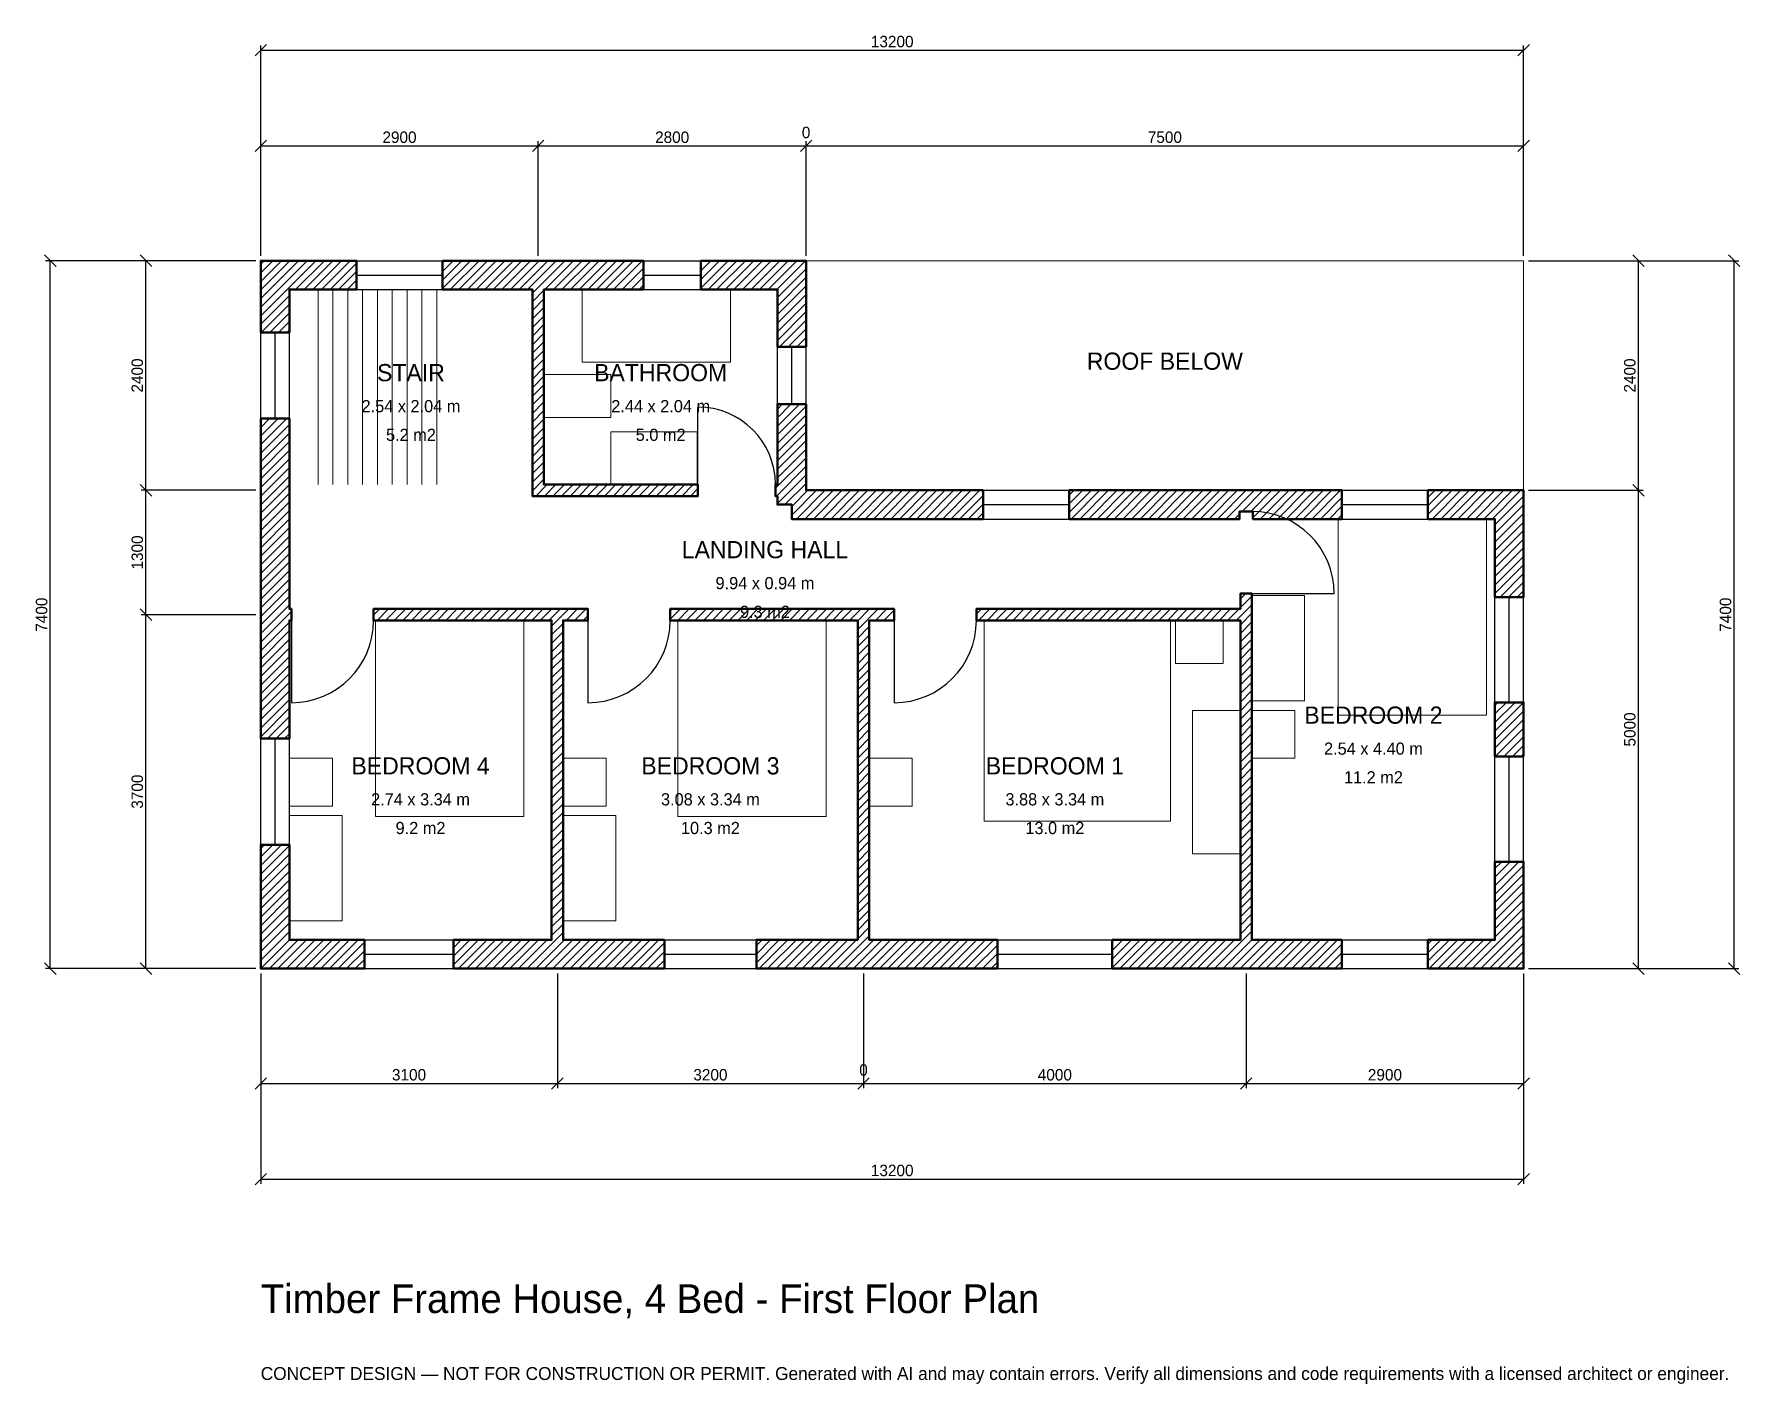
# Model space of a CAD drawing. Header units: millimetres. Extents: x -2369 to 15460, y -4341 to 9769.
import ezdxf
from ezdxf.enums import TextEntityAlignment as Align

# ---------------------------------------------------------------- set-up
doc = ezdxf.new("R2010")
doc.units = ezdxf.units.MM
doc.linetypes.add('DASHED', pattern=[1.524, 1.27, -0.254])
for name, color, linetype, lineweight in [('A-ANNO-DIMS', 1, 'Continuous', 13), ('A-ANNO-TEXT', 7, 'Continuous', 18), ('A-AREA-IDEN', 7, 'Continuous', 18), ('A-DOOR', 2, 'Continuous', 25), ('A-FLOR-FIXT', 9, 'Continuous', 13), ('A-FLOR-STRS', 3, 'Continuous', 18), ('A-FURN', 9, 'Continuous', 13), ('A-GLAZ', 4, 'Continuous', 25), ('A-SITE-PAVE', 8, 'Continuous', 13), ('A-WALL', 7, 'Continuous', 50), ('A-WALL-PATT', 8, 'Continuous', 13)]:
    doc.layers.add(name, color=color, linetype=linetype, lineweight=lineweight)
doc.dimstyles.new('PLAN', dxfattribs={"dimtxt": 120, "dimasz": 80, "dimexe": 50, "dimexo": 50, "dimgap": 30, "dimtad": 1, "dimdec": 0, "dimtsz": 60, "dimcen": 2.5, "dimclrd": 1, "dimclre": 1, "dimazin": 3, "dimtfac": 1, "dimtmove": 0, "dimatfit": 3})

msp = doc.modelspace()

# ---------------------------------------------------------------- hatches: boundary and pattern name
at = {"layer": 'A-WALL-PATT'}
h = msp.add_hatch(dxfattribs=at)
h.set_pattern_fill('ANSI31', color=8, scale=20)
h.paths.add_polyline_path([(2950, 0), (2015, 0), (2015, 300), (2950, 300), (3040, 300), (3040, 3640), (1180, 3640), (1180, 3760), (3040, 3760), (3160, 3760), (3420, 3760), (3420, 3640), (3160, 3640), (3160, 300), (3250, 300), (4220, 300), (4220, 0), (3250, 0), (3160, 0), (3160, -0.001), (3040, -0.001), (3040, 0), (2950, 0)])
h.paths.add_polyline_path([(300, 0), (300, -0.001), (0, -0.001), (0, 0), (-0.001, 0), (-0.001, 0), (-0.001, 300), (0, 300), (0, 1295), (300, 1295), (300, 300), (1085, 300), (1085, 0), (300, 0)])
h.paths.add_polyline_path([(0, 3550), (0, 3640), (-0.001, 3640), (-0.001, 3760), (0, 3760), (0, 3850), (0, 4850), (0, 5150), (0, 5750), (300, 5750), (300, 5150), (300, 4850), (300, 3850), (300, 3760), (320, 3760), (320, 3640), (300, 3640), (300, 3550), (300, 2405), (0, 2405), (0, 3550)])
h.paths.add_polyline_path([(0, 7100), (-0.001, 7100), (-0.001, 7400), (0, 7400), (0, 7400.001), (300, 7400.001), (300, 7400), (1000, 7400), (1000, 7100), (300, 7100), (300, 6650), (0, 6650), (0, 7100)])
h.paths.add_polyline_path([(2750, 7400), (2840, 7400), (2840, 7400.001), (2960, 7400.001), (2960, 7400), (3050, 7400), (4000, 7400), (4000, 7100), (3050, 7100), (2960, 7100), (2960, 5060), (4570, 5060), (4570, 4940), (2960, 4940), (2840, 4940), (2840, 5060), (2840, 7100), (2750, 7100), (1900, 7100), (1900, 7400), (2750, 7400)])
h.paths.add_polyline_path([(5400, 7400), (5400, 7400.001), (5700, 7400.001), (5700, 7400), (5700.001, 7400), (5700.001, 7100), (5700, 7100), (5700, 6500), (5400, 6500), (5400, 7100), (4600, 7100), (4600, 7400), (5400, 7400)])
h.paths.add_polyline_path([(5700, 5060), (5700.001, 5060), (5700.001, 5000.001), (5760, 5000.001), (5760, 5000), (7550, 5000), (7550, 4700), (5550, 4700), (5550, 4850), (5400, 4850), (5400, 4940), (5380, 4940), (5380, 5060), (5400, 5060), (5400, 5900), (5700, 5900), (5700, 5060)])
h.paths.add_polyline_path([(10150, 5000), (10240, 5000), (10240, 5000.001), (10360, 5000.001), (10360, 5000), (10450, 5000), (11300, 5000), (11300, 4700), (10450, 4700), (10370, 4700), (10370, 4780), (10230, 4780), (10230, 4700), (10150, 4700), (8450, 4700), (8450, 5000), (10150, 5000)])
h.paths.add_polyline_path([(12900, 5000), (12900, 5000.001), (13200, 5000.001), (13200, 5000), (13200.001, 5000), (13200.001, 4700), (13200, 4700), (13200, 3883.3333), (12900, 3883.3333), (12900, 4700), (12200, 4700), (12200, 5000), (12900, 5000)])
h.paths.add_polyline_path([(13200, 2216.6667), (12900, 2216.6667), (12900, 2783.3333), (13200, 2783.3333), (13200, 2216.6667)])
h.paths.add_polyline_path([(13200, 300), (13200.001, 300), (13200.001, 0), (13200.001, 0), (13200, 0), (13200, -0.001), (12900, -0.001), (12900, 0), (12200, 0), (12200, 300), (12900, 300), (12900, 1116.6667), (13200, 1116.6667), (13200, 300)])
h.paths.add_polyline_path([(10450, 0), (10360, 0), (10360, -0.001), (10240, -0.001), (10240, 0), (10150, 0), (8900, 0), (8900, 300), (10150, 300), (10240, 300), (10240, 3640), (7480, 3640), (7480, 3760), (10240, 3760), (10240, 3920), (10360, 3920), (10360, 3760), (10360, 3640), (10360, 300), (10450, 300), (11300, 300), (11300, 0), (10450, 0)])
h.paths.add_polyline_path([(6450, 0), (6360, 0), (6360, -0.001), (6240, -0.001), (6240, 0), (6150, 0), (5180, 0), (5180, 300), (6150, 300), (6240, 300), (6240, 3640), (6240, 3640), (4280, 3640), (4280, 3760), (6240, 3760), (6240, 3760), (6360, 3760), (6620, 3760), (6620, 3640), (6360, 3640), (6360, 300), (6450, 300), (7700, 300), (7700, 0), (6450, 0)])

# ---------------------------------------------------------------- linework, layer by layer
at = {"layer": 'A-DOOR'}
for p, q in [((4570, 5060), (4570, 5870)), ((10360, 3920), (11220, 3920)), ((320, 3640), (320, 2780)), ((3420, 3640), (3420, 2780)), ((6620, 3640), (6620, 2780))]:
    msp.add_line(p, q, dxfattribs=at)
for centre, radius, start, end in [((4570, 5060), 810, 0, 90), ((10360, 3920), 860, 0, 90), ((320, 3640), 860, 270, 360), ((3420, 3640), 860, 270, 360), ((6620, 3640), 860, 270, 360)]:
    msp.add_arc(centre, radius, start, end, dxfattribs=at)
at = {"layer": 'A-FLOR-FIXT'}
for points in [[(3360, 6340), (4910, 6340), (4910, 7100), (3360, 7100)], [(2960, 5760), (3660, 5760), (3660, 6210), (2960, 6210)], [(3660, 5060), (4560, 5060), (4560, 5610), (3660, 5610)]]:
    msp.add_lwpolyline(points, close=True, dxfattribs=at)
at = {"layer": 'A-FLOR-STRS'}
for p, q in [((600, 5060), (600, 7100)), ((755, 5060), (755, 7100)), ((910, 5060), (910, 7100)), ((1065, 5060), (1065, 7100)), ((1220, 5060), (1220, 7100)), ((1375, 5060), (1375, 7100)), ((1530, 5060), (1530, 7100)), ((1685, 5060), (1685, 7100)), ((1840, 5060), (1840, 7100))]:
    msp.add_line(p, q, dxfattribs=at)
at = {"layer": 'A-FURN'}
for points in [[(11260, 2650), (12810, 2650), (12810, 4700), (11260, 4700)], [(10360, 2800), (10910, 2800), (10910, 3900), (10360, 3900)], [(1200, 1590), (2750, 1590), (2750, 3640), (1200, 3640)], [(4360, 1590), (5910, 1590), (5910, 3640), (4360, 3640)], [(7560, 1540), (9510, 1540), (9510, 3640), (7560, 3640)], [(9560, 3190), (10060, 3190), (10060, 3640), (9560, 3640)], [(9740, 1200), (10240, 1200), (10240, 2700), (9740, 2700)], [(10360, 2200), (10810, 2200), (10810, 2700), (10360, 2700)], [(300, 1700), (750, 1700), (750, 2200), (300, 2200)], [(3160, 1700), (3610, 1700), (3610, 2200), (3160, 2200)], [(6360, 1700), (6810, 1700), (6810, 2200), (6360, 2200)], [(300, 500), (850, 500), (850, 1600), (300, 1600)], [(3160, 500), (3710, 500), (3710, 1600), (3160, 1600)]]:
    msp.add_lwpolyline(points, close=True, dxfattribs=at)
at = {"layer": 'A-GLAZ'}
for p, q in [((1000, 7400), (1900, 7400)), ((4000, 7400), (4600, 7400)), ((1000, 7250), (1900, 7250)), ((4000, 7250), (4600, 7250)), ((1000, 7100), (1900, 7100)), ((4000, 7100), (4600, 7100)), ((0, 5750), (0, 6650)), ((150, 5750), (150, 6650)), ((300, 5750), (300, 6650)), ((5400, 5900), (5400, 6500)), ((5550, 5900), (5550, 6500)), ((5700, 5900), (5700, 6500)), ((7550, 5000), (8450, 5000)), ((11300, 5000), (12200, 5000)), ((7550, 4850), (8450, 4850)), ((11300, 4850), (12200, 4850)), ((7550, 4700), (8450, 4700)), ((11300, 4700), (12200, 4700)), ((12900, 2783.3333), (12900, 3883.3333)), ((13050, 2783.3333), (13050, 3883.3333)), ((13200, 2783.3333), (13200, 3883.3333)), ((0, 1295), (0, 2405)), ((150, 1295), (150, 2405)), ((300, 1295), (300, 2405)), ((12900, 1116.6667), (12900, 2216.6667)), ((13050, 1116.6667), (13050, 2216.6667)), ((13200, 1116.6667), (13200, 2216.6667)), ((1085, 300), (2015, 300)), ((4220, 300), (5180, 300)), ((7700, 300), (8900, 300)), ((11300, 300), (12200, 300)), ((1085, 150), (2015, 150)), ((1085, 0), (2015, 0)), ((4220, 150), (5180, 150)), ((4220, 0), (5180, 0)), ((7700, 150), (8900, 150)), ((7700, 0), (8900, 0)), ((11300, 150), (12200, 150)), ((11300, 0), (12200, 0))]:
    msp.add_line(p, q, dxfattribs=at)
at = {"layer": 'A-SITE-PAVE', "linetype": 'DASHED'}
msp.add_lwpolyline([(5700, 5000), (13200, 5000), (13200, 7400), (5700, 7400)], close=True, dxfattribs=at)
at = {"layer": 'A-WALL'}
for points in [[(0, 7100), (-0.001, 7100), (-0.001, 7400), (0, 7400), (0, 7400.001), (300, 7400.001), (300, 7400), (1000, 7400), (1000, 7100), (300, 7100), (300, 6650), (0, 6650), (0, 7100)], [(2750, 7400), (2840, 7400), (2840, 7400.001), (2960, 7400.001), (2960, 7400), (3050, 7400), (4000, 7400), (4000, 7100), (3050, 7100), (2960, 7100), (2960, 5060), (4570, 5060), (4570, 4940), (2960, 4940), (2840, 4940), (2840, 5060), (2840, 7100), (2750, 7100), (1900, 7100), (1900, 7400), (2750, 7400)], [(5400, 7400), (5400, 7400.001), (5700, 7400.001), (5700, 7400), (5700.001, 7400), (5700.001, 7100), (5700, 7100), (5700, 6500), (5400, 6500), (5400, 7100), (4600, 7100), (4600, 7400), (5400, 7400)], [(5700, 5060), (5700.001, 5060), (5700.001, 5000.001), (5760, 5000.001), (5760, 5000), (7550, 5000), (7550, 4700), (5550, 4700), (5550, 4850), (5400, 4850), (5400, 4940), (5380, 4940), (5380, 5060), (5400, 5060), (5400, 5900), (5700, 5900), (5700, 5060)], [(0, 3550), (0, 3640), (-0.001, 3640), (-0.001, 3760), (0, 3760), (0, 3850), (0, 4850), (0, 5150), (0, 5750), (300, 5750), (300, 5150), (300, 4850), (300, 3850), (300, 3760), (320, 3760), (320, 3640), (300, 3640), (300, 3550), (300, 2405), (0, 2405), (0, 3550)], [(10150, 5000), (10240, 5000), (10240, 5000.001), (10360, 5000.001), (10360, 5000), (10450, 5000), (11300, 5000), (11300, 4700), (10450, 4700), (10370, 4700), (10370, 4780), (10230, 4780), (10230, 4700), (10150, 4700), (8450, 4700), (8450, 5000), (10150, 5000)], [(12900, 5000), (12900, 5000.001), (13200, 5000.001), (13200, 5000), (13200.001, 5000), (13200.001, 4700), (13200, 4700), (13200, 3883.3333), (12900, 3883.3333), (12900, 4700), (12200, 4700), (12200, 5000), (12900, 5000)], [(2950, 0), (2015, 0), (2015, 300), (2950, 300), (3040, 300), (3040, 3640), (1180, 3640), (1180, 3760), (3040, 3760), (3160, 3760), (3420, 3760), (3420, 3640), (3160, 3640), (3160, 300), (3250, 300), (4220, 300), (4220, 0), (3250, 0), (3160, 0), (3160, -0.001), (3040, -0.001), (3040, 0), (2950, 0)], [(6450, 0), (6360, 0), (6360, -0.001), (6240, -0.001), (6240, 0), (6150, 0), (5180, 0), (5180, 300), (6150, 300), (6240, 300), (6240, 3640), (6240, 3640), (4280, 3640), (4280, 3760), (6240, 3760), (6240, 3760), (6360, 3760), (6620, 3760), (6620, 3640), (6360, 3640), (6360, 300), (6450, 300), (7700, 300), (7700, 0), (6450, 0)], [(10450, 0), (10360, 0), (10360, -0.001), (10240, -0.001), (10240, 0), (10150, 0), (8900, 0), (8900, 300), (10150, 300), (10240, 300), (10240, 3640), (7480, 3640), (7480, 3760), (10240, 3760), (10240, 3920), (10360, 3920), (10360, 3760), (10360, 3640), (10360, 300), (10450, 300), (11300, 300), (11300, 0), (10450, 0)], [(13200, 2216.6667), (12900, 2216.6667), (12900, 2783.3333), (13200, 2783.3333), (13200, 2216.6667)], [(300, 0), (300, -0.001), (0, -0.001), (0, 0), (-0.001, 0), (-0.001, 0), (-0.001, 300), (0, 300), (0, 1295), (300, 1295), (300, 300), (1085, 300), (1085, 0), (300, 0)], [(13200, 300), (13200.001, 300), (13200.001, 0), (13200.001, 0), (13200, 0), (13200, -0.001), (12900, -0.001), (12900, 0), (12200, 0), (12200, 300), (12900, 300), (12900, 1116.6667), (13200, 1116.6667), (13200, 300)]]:
    msp.add_lwpolyline(points, close=True, dxfattribs=at)

# ---------------------------------------------------------------- texts
at = {"layer": 'A-ANNO-TEXT'}
for s, height, p in [('Timber Frame House, 4 Bed - First Floor Plan', 300, (0, -3600)), ('CONCEPT DESIGN — NOT FOR CONSTRUCTION OR PERMIT. Generated with AI and may contain errors. Verify all dimensions and code requirements with a licensed architect or engineer.', 135, (0, -4300))]:
    msp.add_text(s, height=height, dxfattribs=at).set_placement(p)
at = {"layer": 'A-AREA-IDEN'}
for s, height, p in [('ROOF BELOW', 180, (9450, 6350)), ('STAIR', 180, (1570, 6230)), ('BATHROOM', 180, (4180, 6230)), ('2.54 x 2.04 m', 127.5, (1570, 5880)), ('2.44 x 2.04 m', 127.5, (4180, 5880)), ('5.2 m2', 127.5, (1570, 5580)), ('5.0 m2', 127.5, (4180, 5580)), ('LANDING HALL', 180, (5270, 4380)), ('9.94 x 0.94 m', 127.5, (5270, 4030)), ('9.3 m2', 127.5, (5270, 3730)), ('BEDROOM 2', 180, (11630, 2650)), ('2.54 x 4.40 m', 127.5, (11630, 2300)), ('BEDROOM 4', 180, (1670, 2120)), ('BEDROOM 3', 180, (4700, 2120)), ('BEDROOM 1', 180, (8300, 2120)), ('11.2 m2', 127.5, (11630, 2000)), ('2.74 x 3.34 m', 127.5, (1670, 1770)), ('3.08 x 3.34 m', 127.5, (4700, 1770)), ('3.88 x 3.34 m', 127.5, (8300, 1770)), ('9.2 m2', 127.5, (1670, 1470)), ('10.3 m2', 127.5, (4700, 1470)), ('13.0 m2', 127.5, (8300, 1470))]:
    msp.add_text(s, height=height, dxfattribs=at).set_placement(p, align=Align.MIDDLE_CENTER)

# ---------------------------------------------------------------- dimensions: what is measured, and where the dimension line sits
at = {"layer": 'A-ANNO-DIMS'}
for base, p1, p2, text in [((0, 9600), (0, 7400), (13200, 7400), '13200'), ((0, 8600), (0, 7400), (2900, 7400), '2900'), ((2900, 8600), (2900, 7400), (5700, 7400), '2800'), ((5700, 8600), (5700, 7400), (5700, 7400), '0'), ((5700, 8600), (5700, 7400), (13200, 7400), '7500'), ((0, -1200), (0, 0), (3100, 0), '3100'), ((0, -2200), (0, 0), (13200, 0), '13200'), ((3100, -1200), (3100, 0), (6300, 0), '3200'), ((6300, -1200), (6300, 0), (6300, 0), '0'), ((6300, -1200), (6300, 0), (10300, 0), '4000'), ((10300, -1200), (10300, 0), (13200, 0), '2900')]:
    msp.add_linear_dim(base=base, p1=p1, p2=p2, text=text, dimstyle='PLAN', dxfattribs=at).render()
for base, p1, p2, text in [((-2200, 0), (0, 0), (0, 7400), '7400'), ((-1200, 5000), (0, 5000), (0, 7400), '2400'), ((14400, 5000), (13200, 5000), (13200, 7400), '2400'), ((15400, 0), (13200, 0), (13200, 7400), '7400'), ((-1200, 3700), (0, 3700), (0, 5000), '1300'), ((14400, 0), (13200, 0), (13200, 5000), '5000'), ((-1200, 0), (0, 0), (0, 3700), '3700')]:
    msp.add_linear_dim(base=base, p1=p1, p2=p2, angle=90, text=text, dimstyle='PLAN', dxfattribs=at).render()

doc.saveas('drawing.dxf')
